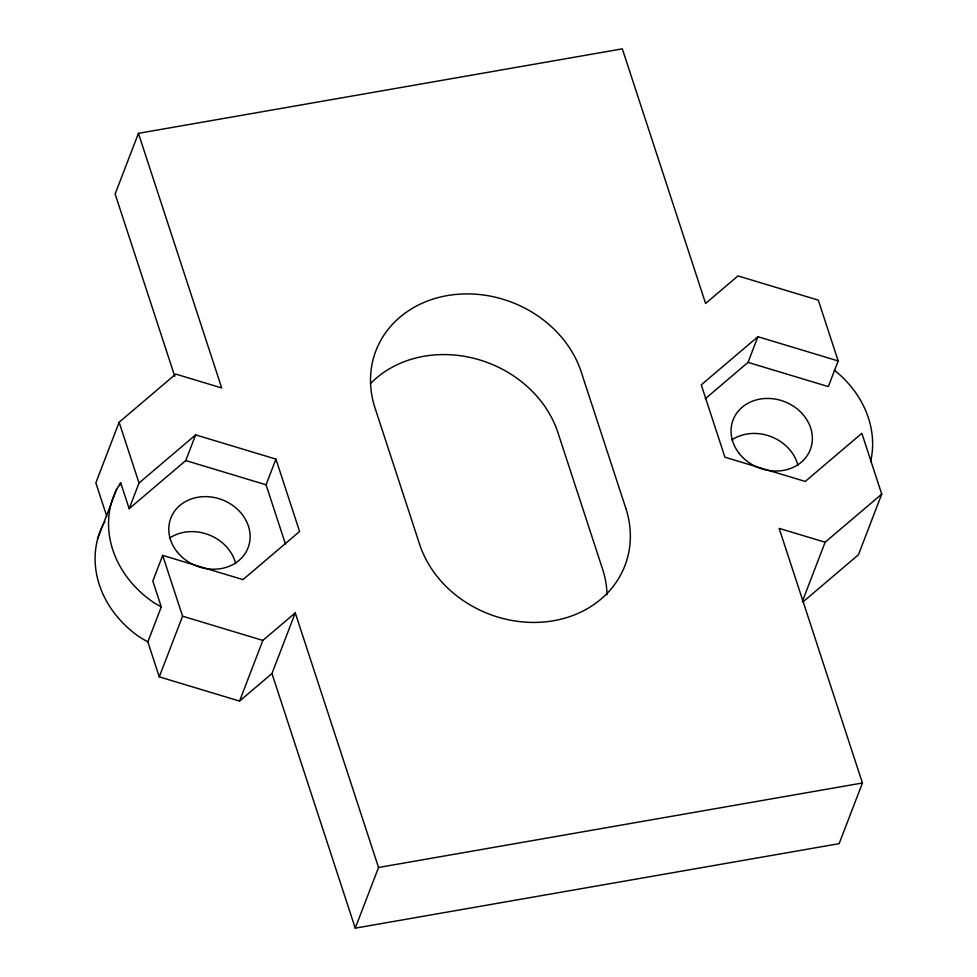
<?xml version="1.0" encoding="UTF-8"?>
<svg xmlns="http://www.w3.org/2000/svg" width="977" height="977" viewBox="0 0 977 977"><rect width="100%" height="100%" fill="white"/><g stroke="black" fill="none" stroke-linecap="round" stroke-linejoin="round"><path stroke-width="1.47" d="M705.26 398.75L748.04 362.382L828.325 386.611L838.181 360.94L818.299 300.147L738.001 275.917L705.602 303.468L622.325 48.85L138.429 133.348L115.139 194.008L174.761 376.292M138.429 133.348L221.706 387.967L175.75 374.093L119.133 422.235L95.844 482.894L106.823 516.454M97.822 538.278L116.788 488.964L120.708 482.846L129.159 508.687L185.777 460.558L195.632 434.887L275.929 459.117L299.597 531.488L242.968 579.617L162.683 555.388L152.827 581.059L161.278 606.9L147.845 641.889L159.275 676.853L239.573 701.083L271.972 673.532L295.262 612.872L378.539 867.491L355.249 928.15L839.145 843.652L862.435 782.992L779.157 528.374L825.113 542.235L881.73 494.106L861.848 433.312L805.231 481.441L724.934 457.212L701.266 384.853L757.896 336.711L838.181 360.94M119.634 485.654L120.708 482.846M129.159 508.687L139.015 483.029L195.632 434.887M159.275 676.853L182.565 616.182L162.683 555.388M285.479 544.128L266.074 484.787L275.929 459.117M239.573 701.083L262.85 640.411L295.262 612.872M748.04 362.382L757.896 336.711M802.361 601.49L825.113 542.235M881.73 494.106L858.441 554.765L802.984 601.917M104.918 521.51L103.354 523.953A102.67 88.101 21 0 0 140.566 637.737L147.845 641.889M378.539 867.491L862.435 782.992M185.777 460.558L266.074 484.787M182.565 616.182L262.85 640.411M161.278 606.9L154 602.748A102.67 88.101 21 0 1 116.788 488.964M271.972 673.532L355.249 928.15M119.133 422.235L139.015 483.029M731.773 439.931A41.364 35.49 21 0 1 797.94 465.443M834.297 370.149A102.67 88.101 21 0 1 870.592 461.669M169.522 538.107A41.364 35.49 21 0 1 235.689 563.619M370.955 383.118A109.497 93.951 21 0 1 475.494 358.73A109.497 93.951 21 0 1 557.952 432.652L602.54 569.005A109.497 93.951 21 0 1 607.047 594.81M625.83 508.333L581.242 371.993A109.497 93.951 21 0 0 447.258 295.604A109.497 93.951 21 0 0 375.034 407.995L419.622 544.348A109.497 93.951 21 0 0 553.605 620.725A109.497 93.951 21 0 0 625.83 508.333M739.101 453.328A41.364 35.49 21 0 0 809.041 452.461A41.364 35.49 21 0 0 766.982 398.445A41.364 35.49 21 0 0 739.101 453.328M176.837 551.504A41.364 35.49 21 0 0 246.79 550.637A41.364 35.49 21 0 0 204.73 496.621A41.364 35.49 21 0 0 176.837 551.504"/></g></svg>
